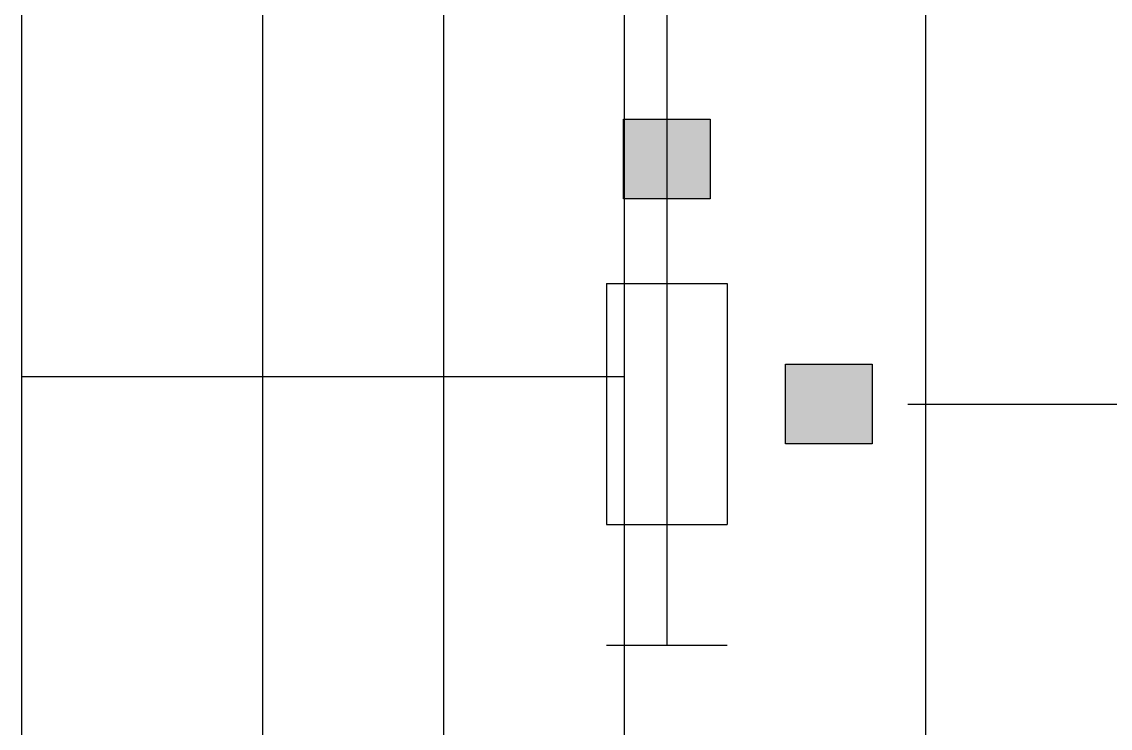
# Model space of a CAD drawing. Header units: millimetres. Extents: x 315178 to 535220, y 80241 to 421603.
# Drawn here: x 405727 to 407533, y 322060 to 323233 of the extents above; entities that cross this region are included whole.
import ezdxf

# ---------------------------------------------------------------- set-up
doc = ezdxf.new("R2010")
doc.units = ezdxf.units.MM
for name, color, linetype in [('04', 1, 'Continuous'), ('DIB-035', 1, 'Continuous'), ('DIB-065', 4, 'Continuous')]:
    doc.layers.add(name, color=color, linetype=linetype)

msp = doc.modelspace()

# ---------------------------------------------------------------- linework, layer by layer
at = {"layer": '04'}
for p, q in [((407227.2, 317843.2), (407227.2, 327197.1)), ((406727.2, 317843.2), (406727.2, 327033.2))]:
    msp.add_line(p, q, dxfattribs=at)
at = {"layer": 'DIB-035'}
for p, q in [((406427.2, 322643.2), (406427.2, 326934.9)), ((406127.2, 322643.2), (406127.2, 326836.6)), ((405727.2, 322643.2), (405727.2, 326705.6)), ((406697.2, 322798.2), (406697.2, 322398.2)), ((406697.2, 322798.2), (406897.2, 322798.2)), ((406797.2, 322798.2), (406797.2, 322198.2)), ((406897.2, 322798.2), (406897.2, 322398.2)), ((406727.2, 322643.2), (405727.2, 322643.2)), ((406727.2, 322643.2), (405727.2, 322643.2)), ((405727.2, 319443.2), (405727.2, 322643.2)), ((406127.2, 319443.2), (406127.2, 322643.2)), ((406427.2, 319443.2), (406427.2, 322643.2)), ((406697.2, 322398.2), (406897.2, 322398.2)), ((406697.2, 322198.2), (406897.2, 322198.2))]:
    msp.add_line(p, q, dxfattribs=at)
at = {"layer": 'DIB-065'}
for p, q in [((406797.2, 323663.5), (406797.2, 322798.2)), ((406725.2, 323070.9), (406869.2, 323070.9)), ((406725.2, 322938.6), (406725.2, 323070.9)), ((406869.2, 323070.9), (406869.2, 322938.6)), ((406869.2, 322938.6), (406725.2, 322938.6)), ((406994.1, 322664.4), (407138.1, 322664.4)), ((406994.1, 322532.1), (406994.1, 322664.4)), ((407138.1, 322664.4), (407138.1, 322532.1)), ((407197.2, 322598.2), (409927.6, 322598.2)), ((407138.1, 322532.1), (406994.1, 322532.1))]:
    msp.add_line(p, q, dxfattribs=at)
for points in [[(406725.2, 323070.9), (406725.2, 322938.6), (406869.2, 323070.9), (406869.2, 322938.6)], [(406994.1, 322664.4), (406994.1, 322532.1), (407138.1, 322664.4), (407138.1, 322532.1)]]:
    msp.add_solid(points, dxfattribs=at)

doc.saveas('drawing.dxf')
